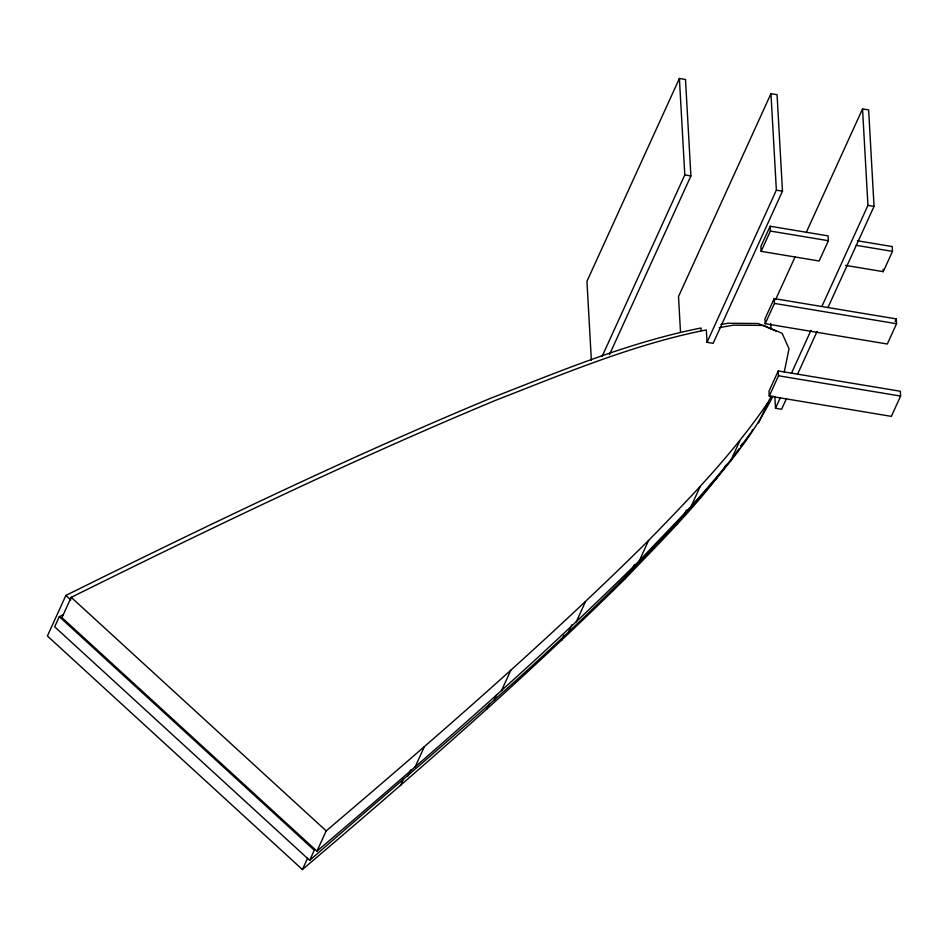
<?xml version="1.0" encoding="UTF-8"?>
<svg xmlns="http://www.w3.org/2000/svg" width="948" height="948" viewBox="0 0 948 948"><rect width="100%" height="100%" fill="white"/><g stroke="black" fill="none" stroke-linecap="round" stroke-linejoin="round"><path stroke-width="1.42" d="M784.28 371.889L789.032 348.781L782.124 333.293L763.543 325.425L733.29 325.176L719.307 327.629M701.188 330.674L701.034 327.996C628.18 342.406 559.237 371.58 490.282 398.409C346.245 458.37 205.669 526.211 65.886 595.415L47.4 635.99L302.4 869.541C412.581 775.82 521.981 680.948 624.803 579.11C660.128 542.114 696.875 505.971 727.045 464.496M63.362 614.66L59.297 616.662L54.676 626.806L309.676 860.357C455.715 732.733 608.782 609.765 731.773 458.796M680.486 331.824L678.507 296.558L770.961 93.686L777.064 94.705L782.479 191.176L713.133 343.33L707.03 342.311L706.331 329.904C633.477 344.314 564.534 373.488 495.591 400.329C351.542 460.29 210.977 528.131 71.195 597.335L61.94 617.622L316.94 851.174C427.133 757.452 536.521 662.581 639.343 560.742C687.584 509.337 741.004 459.827 772.987 396.015M302.4 869.541L307.602 858.13M309.676 860.357L314.298 850.214L59.297 616.662M316.94 851.174L326.195 830.886C436.376 737.165 545.764 642.294 648.586 540.455C691.009 496.918 733.515 452.99 767.868 402.604L771.281 396.205M609.469 354.635L690.902 175.949L685.499 79.478L679.396 78.459L586.942 281.331L591.362 360.264M400.506 785.513L403.398 779.173M407.77 776.329L410.662 769.989M602.146 356.306L684.8 174.93L679.396 78.459M415.046 767.133L424.289 746.846M486.94 709.092L489.251 704.02M494.204 699.908L496.515 694.837M501.48 690.725L510.723 670.437M561.702 640.291L564.013 635.219M568.978 631.107L571.857 624.768M576.242 621.924L585.485 601.636M707.03 342.311L776.365 190.157L770.961 93.686M770.131 226.24L760.877 246.527L761.149 251.35L819.143 260.996L828.386 240.709L828.125 235.886L770.131 226.24L770.392 231.063L761.149 251.35M624.803 579.11L627.683 572.77M632.067 569.926L634.378 564.854M639.343 560.742L648.586 540.455M774.184 298.596L764.941 318.884L765.202 323.706L887.304 344.017L896.547 323.73L896.275 318.907L774.184 298.596L774.457 303.419L765.202 323.706M775.594 299.698L795.182 256.707M806.203 232.521L862.538 108.925L868.641 109.932L874.044 206.403L828.125 307.164M676.22 525.548L678.531 520.476M683.496 516.364L686.388 510.024M690.772 507.18L700.015 486.893M715.989 479.593L717.719 475.789M723.253 470.409L725.564 465.338M730.529 461.226L739.772 440.939M778.237 370.952L768.994 391.24L769.266 396.063L891.357 416.362L900.6 396.074L900.327 391.251L778.237 370.952L778.509 375.775L769.266 396.063M758.613 422.891L767.868 402.604M786.485 398.527L781.59 409.275L775.488 408.256L780.382 397.508M791.402 373.322L811.002 330.331M822.023 306.157L867.941 205.384L862.538 108.925M797.505 374.341L817.105 331.35M845.545 265.393L883.24 271.661L892.495 251.374L892.222 246.551L857.419 240.768M895.113 321.443L896.275 318.907M751.349 432.075L752.712 429.515M733.005 456.367L734.712 454.045M740.672 445.904L742.367 443.581M733.468 456.474L739.428 448.345M741.135 446.01L750.496 433.236M721.001 324.489L727.981 323.256L758.234 323.517L776.827 331.385M684.8 174.93L690.902 175.949M776.365 190.157L782.479 191.176M867.941 205.384L874.044 206.403M770.392 231.063L828.386 240.709M856.245 245.342L892.495 251.374M774.457 303.419L896.547 323.73M778.509 375.775L900.6 396.074M71.195 597.335L326.195 830.886M65.886 595.415L70.78 599.894M883.109 269.256L883.24 271.661M770.736 323.481L771.068 329.335M774.836 396.56L775.488 408.256"/></g></svg>
